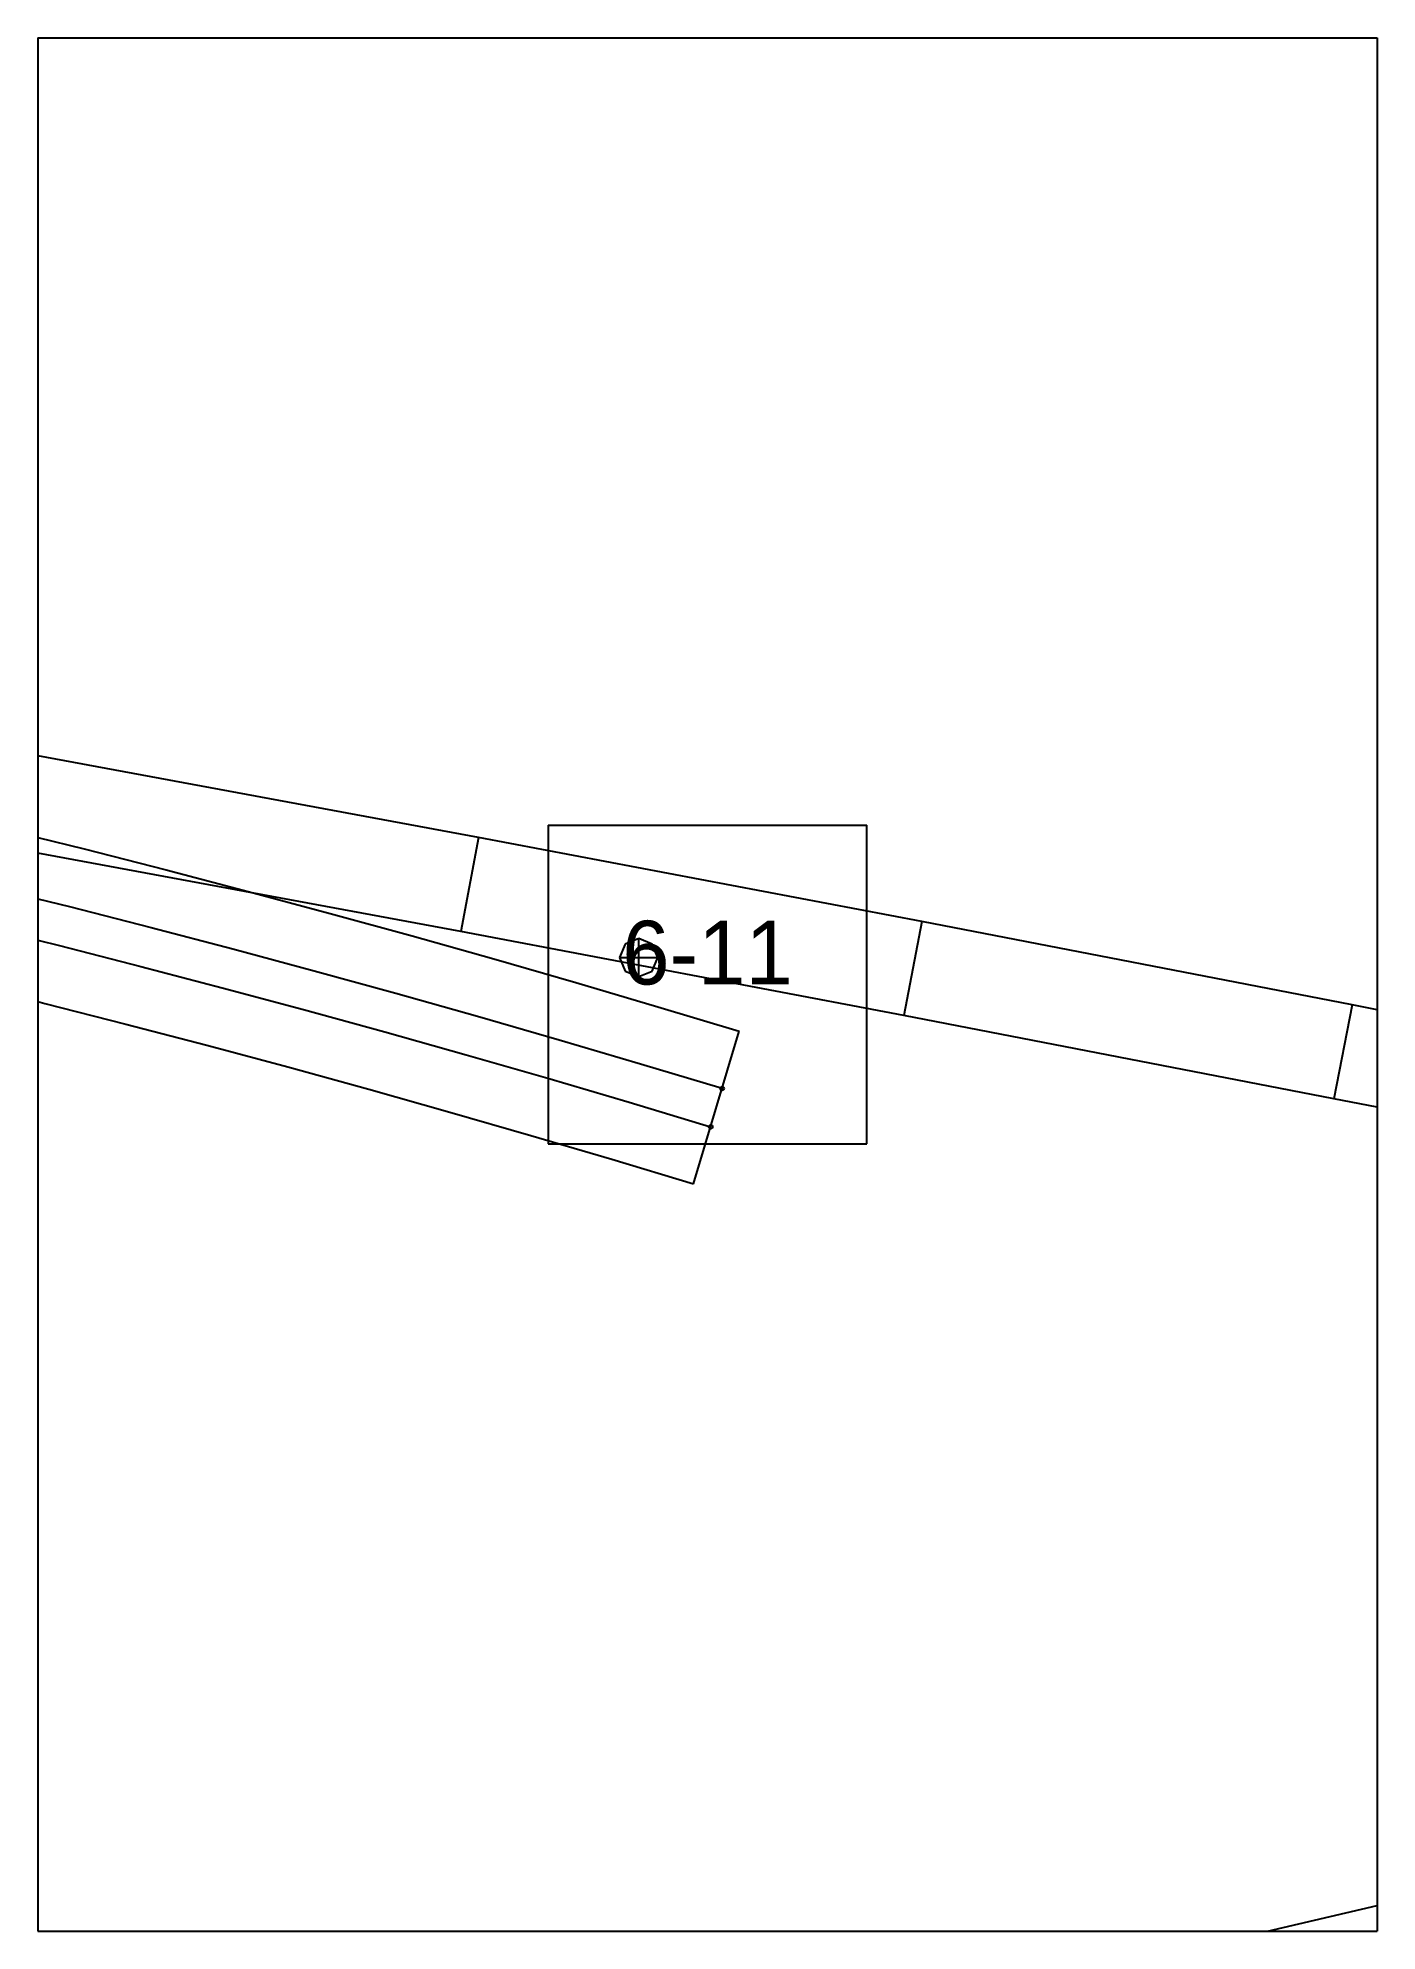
# Paper-space layout 'Plan 6-11' of a CAD drawing. Header units: metres, sheet in millimetres. Extents: x 0 to 210, y 0 to 297.
# The model-space entities are those that its viewports show. They can reach past a viewport. Long polylines and large blocks are cut down to what shows.
import ezdxf
from ezdxf.enums import TextEntityAlignment as Align

# ---------------------------------------------------------------- set-up
doc = ezdxf.new("R2010")
doc.units = ezdxf.units.M
for name, color, linetype in [('default', 7, 'Continuous'), ('mcircles', 7, 'Continuous'), ('TEXTLAYER', 7, 'Continuous'), ('VIEWPORTS', 7, 'Continuous')]:
    doc.layers.add(name, color=color, linetype=linetype)

msp = doc.modelspace()

# ---------------------------------------------------------------- linework, layer by layer
at = {"color": 9}
for p, q in [((2100, -1188), (2100, -1485)), ((2100, -1188), (2100, -1485)), ((2310, -1188), (2310, -1485)), ((2310, -1188), (2310, -1485)), ((1890, -1485), (2100, -1485)), ((1890, -1485), (2100, -1485)), ((2100, -1485), (2310, -1485)), ((2100, -1485), (2100, -1782)), ((2100, -1485), (2310, -1485)), ((2100, -1485), (2100, -1782)), ((2310, -1485), (2520, -1485)), ((2310, -1485), (2310, -1782)), ((2310, -1485), (2520, -1485)), ((2310, -1485), (2310, -1782)), ((2180, -1608.5), (2230, -1608.5)), ((2180, -1608.5), (2180, -1658.5)), ((2230, -1658.5), (2230, -1608.5)), ((2180, -1658.5), (2230, -1658.5)), ((1890, -1782), (2100, -1782)), ((1890, -1782), (2100, -1782)), ((2100, -1782), (2310, -1782)), ((2100, -1782), (2100, -2079)), ((2100, -1782), (2310, -1782)), ((2100, -1782), (2100, -2079)), ((2310, -1782), (2520, -1782)), ((2310, -1782), (2310, -2079)), ((2310, -1782), (2520, -1782)), ((2310, -1782), (2310, -2079))]:
    msp.add_line(p, q, dxfattribs=at)
at = {"layer": 'default', "color": 7, "linetype": 'Continuous'}
for p, q in [((2169.07, -1610.46), (2097.8, -1597.22)), ((2094.43, -1609.03), (2107.27, -1612.24)), ((2166.31, -1625.21), (2095.09, -1611.98)), ((2107.27, -1612.24), (2120.12, -1615.52)), ((2169.07, -1610.46), (2166.31, -1625.21)), ((2238.61, -1623.63), (2169.07, -1610.46)), ((2120.12, -1615.52), (2132.97, -1618.89)), ((2092.16, -1618.1), (2104.96, -1621.29)), ((2104.96, -1621.29), (2117.75, -1624.57)), ((2132.97, -1618.89), (2145.82, -1622.34)), ((2090.64, -1624.22), (2103.4, -1627.4)), ((2117.75, -1624.57), (2130.55, -1627.92)), ((2145.82, -1622.34), (2158.67, -1625.87)), ((2238.61, -1623.63), (2235.79, -1638.36)), ((2306.07, -1636.69), (2238.61, -1623.63)), ((2103.4, -1627.4), (2116.15, -1630.66)), ((2158.67, -1625.87), (2171.51, -1629.49)), ((2235.79, -1638.36), (2166.31, -1625.21)), ((2192.09, -1627.15), (2191.21, -1629.27)), ((2194.21, -1626.27), (2192.09, -1627.15)), ((2196.33, -1627.15), (2194.21, -1626.27)), ((2194.21, -1632.27), (2194.21, -1626.27)), ((2197.21, -1629.27), (2196.33, -1627.15)), ((2130.55, -1627.92), (2143.34, -1631.35)), ((2171.51, -1629.49), (2184.36, -1633.19)), ((2191.21, -1629.27), (2192.09, -1631.39)), ((2191.21, -1629.27), (2197.21, -1629.27)), ((2196.33, -1631.39), (2197.21, -1629.27)), ((2088.38, -1633.29), (2101.08, -1636.46)), ((2116.15, -1630.66), (2128.91, -1634)), ((2143.34, -1631.35), (2156.13, -1634.87)), ((2184.36, -1633.19), (2197.21, -1636.98)), ((2192.09, -1631.39), (2194.21, -1632.27)), ((2194.21, -1632.27), (2196.33, -1631.39)), ((2101.08, -1636.46), (2113.78, -1639.7)), ((2128.91, -1634), (2141.67, -1637.43)), ((2156.13, -1634.87), (2168.93, -1638.47)), ((2141.67, -1637.43), (2154.43, -1640.94)), ((2168.93, -1638.47), (2181.72, -1642.16)), ((2197.21, -1636.98), (2209.99, -1640.82)), ((2303.19, -1651.41), (2235.79, -1638.36)), ((2306.07, -1636.69), (2303.19, -1651.41)), ((2370.99, -1649.52), (2306.07, -1636.69)), ((2113.78, -1639.7), (2126.49, -1643.03)), ((2154.43, -1640.94), (2167.18, -1644.53)), ((2181.72, -1642.16), (2194.52, -1645.93)), ((2202.78, -1664.76), (2209.99, -1640.82)), ((2126.49, -1643.03), (2139.19, -1646.44)), ((2167.18, -1644.53), (2179.94, -1648.2)), ((2139.19, -1646.44), (2151.89, -1649.94)), ((2179.94, -1648.2), (2192.7, -1651.96)), ((2194.52, -1645.93), (2207.29, -1649.78)), ((2151.89, -1649.94), (2164.6, -1653.51)), ((2164.6, -1653.51), (2177.3, -1657.17)), ((2192.7, -1651.96), (2205.47, -1655.81)), ((2368.06, -1664.23), (2303.19, -1651.41)), ((2177.3, -1657.17), (2190, -1660.91)), ((2190, -1660.91), (2202.78, -1664.76)), ((2282.08, -1784.51), (2361.22, -1766))]:
    msp.add_line(p, q, dxfattribs=at)
at = {"layer": 'mcircles', "color": 7, "linetype": 'Continuous'}
for centre in [(2207.3, -1649.82), (2205.5, -1655.82)]:
    msp.add_circle(centre, 0.3, dxfattribs=at)

# ---------------------------------------------------------------- texts
at = {"layer": 'TEXTLAYER', "color": 1}
msp.add_text('6-11', height=10, dxfattribs=at).set_placement((2205, -1633.5), align=Align.CENTER)

psp = doc.layouts.new('Plan 6-11')

# ---------------------------------------------------------------- viewports
at = {"layer": 'VIEWPORTS'}
psp.add_viewport(center=(105, 148.5), size=(210, 297), view_center_point=(2205, -1633.5), view_height=297, dxfattribs=at)

doc.saveas('drawing.dxf')
